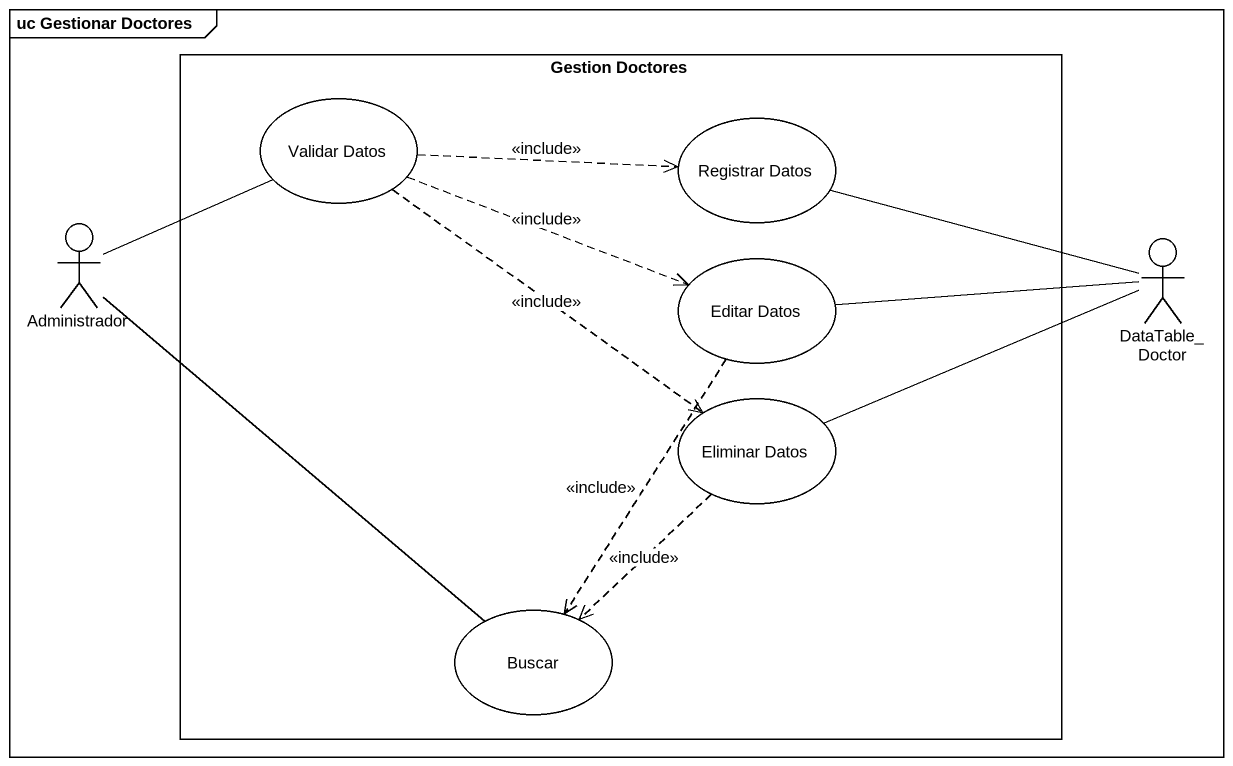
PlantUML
@startuml
mainframe uc Gestionar Doctores
rectangle "Gestion Doctores" as Gestion_Doctores {
  usecase "Validar Datos" as Validar_Datos
  usecase "Registrar Datos" as Registrar_Datos
  usecase "Editar Datos" as Editar_Datos
  usecase "Eliminar Datos" as Eliminar_Datos
  usecase Buscar
}
actor Administrador
actor DataTable_Doctor
Validar_Datos .right.> Registrar_Datos : <<include>>
Validar_Datos .right.> Editar_Datos : <<include>>
Validar_Datos ..> Eliminar_Datos : <<include>>
Administrador -right- Validar_Datos
Administrador -- Buscar
Editar_Datos ..> Buscar : <<include>>
DataTable_Doctor -left- Registrar_Datos
DataTable_Doctor -left- Editar_Datos
DataTable_Doctor -left- Eliminar_Datos
Eliminar_Datos ..> Buscar : <<include>>
@enduml
